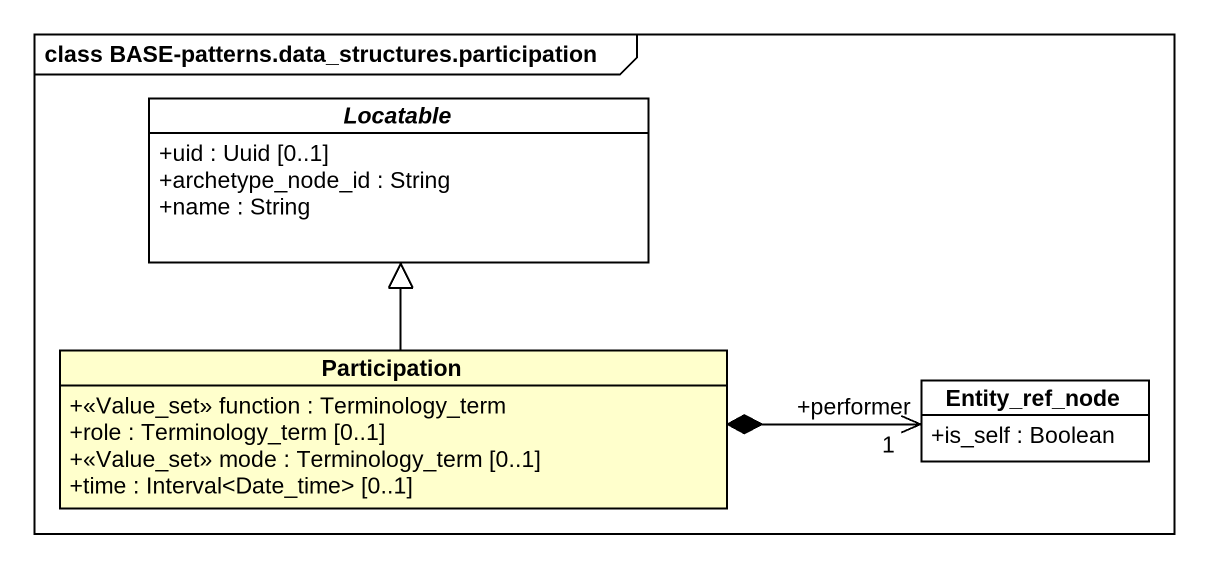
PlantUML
@startuml
mainframe class BASE-patterns.data_structures.participation
hide circle
hide empty members
skinparam classAttributeIconSize 0
abstract class Locatable #FFFFFF {
  +uid : Uuid [0..1]
  +archetype_node_id : String
  +name : String
}
class Participation {
  +<<Value_set>> function : Terminology_term
  +role : Terminology_term [0..1]
  +<<Value_set>> mode : Terminology_term [0..1]
  +time : Interval<Date_time> [0..1]
}
class Entity_ref_node #FFFFFF {
  +is_self : Boolean
}
Participation -up-|> Locatable
Participation *-right-> "+performer\n1" Entity_ref_node
@enduml
